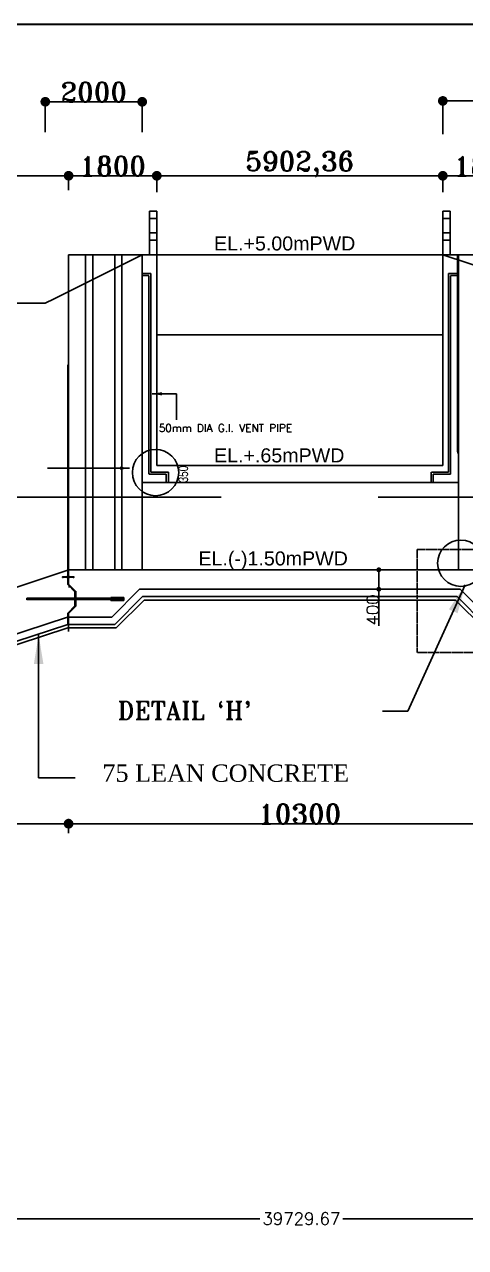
# Model space of a CAD drawing. Header units: metres. Extents: x -98554 to 27544620, y -161930 to 5264560.
# Drawn here: x -43298 to -34196, y 295119 to 320354 of the extents above; entities that cross this region are included whole.
import ezdxf

# ---------------------------------------------------------------- set-up
doc = ezdxf.new("R2010")
doc.units = ezdxf.units.M
doc.header["$LTSCALE"] = 15
doc.header["$MEASUREMENT"] = 0
for name, pattern in [('2-2', [50, 25, -25]), ('ACAD_ISO02W100', [15, 12, -3]), ('DASHED', [0.75, 0.5, -0.25])]:
    doc.linetypes.add(name, pattern=pattern)
doc.layers.get('0').update_dxf_attribs({"linetype": 'CONTINUOUS'})
doc.layers.get('Defpoints').update_dxf_attribs({"linetype": 'CONTINUOUS'})
for name, color, linetype in [('CUTTING', 5, 'ACAD_ISO02W100'), ('Dotted line', 7, 'DASHED'), ('LINE', 7, 'CONTINUOUS')]:
    doc.layers.add(name, color=color, linetype=linetype)
doc.layers.add('lline', color=102, linetype='CONTINUOUS', lineweight=20)
doc.styles.add('arial', font='swisscl.ttf')
doc.styles.add('BIG', font='ROMANT.SHX')
doc.styles.add('NASIR', font='romant.shx')
doc.styles.add('ROMAN_SIMPLEX', font='ROMANS')
doc.styles.get("Standard").update_dxf_attribs({"font": 'arial.ttf'})
doc.dimstyles.new('3', dxfattribs={"dimtxt": 225, "dimasz": 150, "dimexe": 225, "dimexo": 610, "dimgap": 9, "dimtad": 0, "dimdec": 0, "dimzin": 0, "dimdsep": 46, "dimtxsty": 'Standard', "dimblk": 'DOT', "dimcen": 0, "dimclrd": 5, "dimclrt": 1, "dimadec": 0, "dimazin": 0, "dimtfac": 1, "dimtdec": 0, "dimtofl": 0, "dimtmove": 2, "dimatfit": 3, "dimfxl": 1, "dimtolj": 1, "dimtzin": 0, "dimarcsym": 0})
doc.dimstyles.new('ISO-25', dxfattribs={"dimtxt": 250, "dimasz": 2.5, "dimexe": 1.25, "dimexo": 0.625, "dimtad": 1, "dimtxsty": 'BIG', "dimcen": 2.5, "dimadec": 0, "dimazin": 0, "dimtfac": 1, "dimtmove": 0, "dimatfit": 3, "dimfxl": 1, "dimarcsym": 0})
doc.dimstyles.get("Standard").update_dxf_attribs({"dimtxt": 250, "dimasz": 2, "dimexe": 0.18, "dimexo": 0.0625, "dimgap": 0.09, "dimtad": 0, "dimtih": 1, "dimtoh": 1, "dimzin": 0, "dimdsep": 46, "dimtxsty": 'ROMAN_SIMPLEX', "dimcen": 0.09, "dimadec": 0, "dimazin": 0, "dimtfac": 1, "dimtofl": 0, "dimtmove": 0, "dimatfit": 3, "dimfxl": 1, "dimtolj": 1, "dimtzin": 0, "dimarcsym": 0})

# ---------------------------------------------------------------- blocks, each defined once
blk = doc.blocks.new('_Dot')
at = {"color": 0, "linetype": 'ByBlock', "lineweight": -2}
blk.add_line((-0.5, 0), (-1, 0), dxfattribs=at)
at = {"color": 0, "linetype": 'ByBlock', "const_width": 0.5}
blk.add_lwpolyline([(-0.25, 0, 1), (0.25, 0, 1)], format="xyb", close=True, dxfattribs=at)
blk = doc.blocks.new('*D2990')
at = {"color": 0, "lineweight": -2}
for p, q in [((-40567.86363284712, 316892.8680047912), (-40567.86363284712, 317233.1893093493)), ((-40367.86363284712, 317231.9393093493), (-34865.50099973718, 317231.9393093493)), ((-34665.50099973718, 316892.8055047912), (-34665.50099973718, 317233.1893093493))]:
    blk.add_line(p, q, dxfattribs=at)
at = {"layer": 'Defpoints', "color": 0}
for p in [(-34665.50099973718, 317231.9393093493), (-40567.86363284712, 316892.2430047912), (-34665.50099973718, 316892.1805047912)]:
    blk.add_point(p, dxfattribs=at)
at = {"color": 0, "lineweight": -2, "xscale": 200, "yscale": 200, "zscale": 200, "rotation": 180}
blk.add_blockref('_Dot', (-40567.86363284712, 317231.9393093493), dxfattribs=at)
at = {"color": 0, "lineweight": -2, "xscale": 200, "yscale": 200, "zscale": 200}
blk.add_blockref('_Dot', (-34665.50099973718, 317231.9393093493), dxfattribs=at)
at = {"color": 0, "insert": (-37616.68231629215, 317470.6595474445), "char_height": 400, "attachment_point": 5, "style": 'BIG'}
blk.add_mtext('5902,36', dxfattribs=at)
blk = doc.blocks.new('*D2991')
at = {"color": 0, "lineweight": -2}
for p, q in [((-34665.50099973718, 316936.0705124089), (-34665.50099973718, 317233.1893093493)), ((-34465.50099973718, 317231.9393093493), (-33045.50099973718, 317231.9393093493)), ((-32845.50099973718, 316936.1330124089), (-32845.50099973718, 317233.1893093493))]:
    blk.add_line(p, q, dxfattribs=at)
at = {"layer": 'Defpoints', "color": 0}
for p in [(-32845.50099973718, 317231.9393093493), (-34665.50099973718, 316935.4455124089), (-32845.50099973718, 316935.5080124089)]:
    blk.add_point(p, dxfattribs=at)
at = {"color": 0, "lineweight": -2, "xscale": 200, "yscale": 200, "zscale": 200, "rotation": 180}
blk.add_blockref('_Dot', (-34665.50099973718, 317231.9393093493), dxfattribs=at)
at = {"color": 0, "lineweight": -2, "xscale": 200, "yscale": 200, "zscale": 200}
blk.add_blockref('_Dot', (-32845.50099973718, 317231.9393093493), dxfattribs=at)
at = {"color": 0, "insert": (-33755.50099973718, 317432.5643093493), "char_height": 400, "attachment_point": 5, "style": 'BIG'}
blk.add_mtext('1800', dxfattribs=at)
blk = doc.blocks.new('*D2992')
at = {"color": 0, "lineweight": -2}
for p, q in [((-42386.66363284712, 316936.2705124089), (-42386.66363284712, 317233.3893093493)), ((-42186.66363284712, 317232.1393093493), (-40766.66363284712, 317232.1393093493)), ((-40566.66363284712, 316936.3330124089), (-40566.66363284712, 317233.3893093493))]:
    blk.add_line(p, q, dxfattribs=at)
at = {"layer": 'Defpoints', "color": 0}
for p in [(-40566.66363284712, 317232.1393093493), (-42386.66363284712, 316935.6455124089), (-40566.66363284712, 316935.7080124089)]:
    blk.add_point(p, dxfattribs=at)
at = {"color": 0, "lineweight": -2, "xscale": 200, "yscale": 200, "zscale": 200, "rotation": 180}
blk.add_blockref('_Dot', (-42386.66363284712, 317232.1393093493), dxfattribs=at)
at = {"color": 0, "lineweight": -2, "xscale": 200, "yscale": 200, "zscale": 200}
blk.add_blockref('_Dot', (-40566.66363284712, 317232.1393093493), dxfattribs=at)
at = {"color": 0, "insert": (-41476.66363284712, 317432.7643093493), "char_height": 400, "attachment_point": 5, "style": 'BIG'}
blk.add_mtext('1800', dxfattribs=at)
blk = doc.blocks.new('*D2993')
at = {"color": 0, "lineweight": -2}
for p, q in [((-40270.84084589549, 311252.285856046), (-40020.00270339548, 311252.285856046)), ((-40020.18270339548, 311252.885856046), (-40020.18270339548, 311253.485856046)), ((-40270.84084589549, 310902.285856046), (-40020.00270339548, 310902.285856046)), ((-40020.18270339548, 310901.685856046), (-40020.18270339548, 310901.085856046))]:
    blk.add_line(p, q, dxfattribs=at)
at = {"color": 0}
for points in [[(-40020.28270339547, 311252.885856046), (-40020.08270339548, 311252.885856046), (-40020.18270339548, 311252.285856046)], [(-40020.28270339547, 310901.685856046), (-40020.08270339548, 310901.685856046), (-40020.18270339548, 310902.285856046)]]:
    blk.add_solid(points, dxfattribs=at)
at = {"layer": 'Defpoints', "color": 0}
for p in [(-40270.90334589549, 311252.285856046), (-40020.18270339548, 311252.285856046), (-40270.90334589549, 310902.285856046)]:
    blk.add_point(p, dxfattribs=at)
at = {"color": 0, "insert": (-40020.18270339552, 311077.285856046), "char_height": 200, "attachment_point": 5, "rotation": 90, "style": 'arial'}
blk.add_mtext('\\A1;350', dxfattribs=at)
blk = doc.blocks.new('*D3014')
at = {"color": 0, "lineweight": -2}
for p, q in [((-45967.86363284743, 303671.366786148), (-45967.86363284743, 303863.7517922456)), ((-42587.80113284712, 303862.5017922456), (-45767.86363284743, 303862.5017922456)), ((-42387.80113284712, 303671.3667861479), (-42387.80113284712, 303863.7517922456))]:
    blk.add_line(p, q, dxfattribs=at)
at = {"layer": 'Defpoints', "color": 0}
for p in [(-45967.86363284743, 303862.5017922456), (-45967.86363284743, 303670.741786148), (-42387.80113284712, 303670.7417861479)]:
    blk.add_point(p, dxfattribs=at)
at = {"color": 0, "lineweight": -2, "xscale": 200, "yscale": 200, "zscale": 200, "rotation": 180}
blk.add_blockref('_Dot', (-45967.86363284743, 303862.5017922456), dxfattribs=at)
at = {"color": 0, "lineweight": -2, "xscale": 200, "yscale": 200, "zscale": 200}
blk.add_blockref('_Dot', (-42387.80113284712, 303862.5017922456), dxfattribs=at)
at = {"color": 0, "insert": (-44177.83238284728, 304063.1267922456), "char_height": 400, "attachment_point": 5, "style": 'BIG'}
blk.add_mtext('3600', dxfattribs=at)
blk = doc.blocks.new('*D3021')
at = {"color": 0, "lineweight": -2}
for p, q in [((-45966.66363284712, 316945.6266537481), (-45966.66363284712, 317233.8143093493)), ((-45766.66363284712, 317232.5643093493), (-42586.66363284712, 317232.5643093493)), ((-42386.66363284712, 316945.6266537481), (-42386.66363284712, 317233.8143093493))]:
    blk.add_line(p, q, dxfattribs=at)
at = {"layer": 'Defpoints', "color": 0}
for p in [(-42386.66363284712, 317232.5643093493), (-45966.66363284712, 316945.0016537481), (-42386.66363284712, 316945.0016537481)]:
    blk.add_point(p, dxfattribs=at)
at = {"color": 0, "lineweight": -2, "xscale": 200, "yscale": 200, "zscale": 200, "rotation": 180}
blk.add_blockref('_Dot', (-45966.66363284712, 317232.5643093493), dxfattribs=at)
at = {"color": 0, "lineweight": -2, "xscale": 200, "yscale": 200, "zscale": 200}
blk.add_blockref('_Dot', (-42386.66363284712, 317232.5643093493), dxfattribs=at)
at = {"color": 0, "insert": (-44176.66363284712, 317433.1893093493), "char_height": 400, "attachment_point": 5, "style": 'BIG'}
blk.add_mtext('3600', dxfattribs=at)
blk = doc.blocks.new('*D2982')
at = {"color": 0, "lineweight": -2}
for p, q in [((-36171.01556398033, 309102.285856046), (-35984.51546350663, 309102.285856046)), ((-35985.76546350663, 309002.285856046), (-35985.76546350663, 308802.285856046)), ((-36171.01556398033, 308702.285856046), (-35984.51546350663, 308702.285856046)), ((-35985.76546350663, 308702.285856046), (-35985.76546350663, 307946.2739512841))]:
    blk.add_line(p, q, dxfattribs=at)
at = {"layer": 'Defpoints', "color": 0}
for p in [(-36171.64056398033, 309102.285856046), (-36171.64056398033, 308702.285856046), (-35985.76546350663, 308702.285856046)]:
    blk.add_point(p, dxfattribs=at)
at = {"color": 0, "lineweight": -2, "xscale": 100, "yscale": 100, "zscale": 100}
for p, rotation in [((-35985.76546350663, 309102.285856046), 90), ((-35985.76546350663, 308702.285856046), 270)]:
    blk.add_blockref('_Dot', p, dxfattribs=dict(at, rotation=rotation))
at = {"color": 0, "insert": (-36111.39046350667, 308274.2799036651), "char_height": 250, "attachment_point": 5, "rotation": 90, "style": 'BIG'}
blk.add_mtext('400', dxfattribs=at)
blk = doc.blocks.new('*D2986')
at = {"color": 0, "lineweight": -2}
for p, q in [((-42388.40113284712, 303966.2548850559), (-42388.40113284712, 303862.6017922455)), ((-42188.40113284712, 303863.8517922455), (-33047.79454103906, 303863.8517922455)), ((-32847.79454103906, 303966.2548850559), (-32847.79454103906, 303862.6017922455))]:
    blk.add_line(p, q, dxfattribs=at)
at = {"layer": 'Defpoints', "color": 0}
for p in [(-42388.40113284712, 303966.8798850559), (-32847.79454103906, 303966.8798850559), (-32847.79454103906, 303863.8517922455)]:
    blk.add_point(p, dxfattribs=at)
at = {"color": 0, "lineweight": -2, "xscale": 200, "yscale": 200, "zscale": 200, "rotation": 180}
blk.add_blockref('_Dot', (-42388.40113284712, 303863.8517922455), dxfattribs=at)
at = {"color": 0, "lineweight": -2, "xscale": 200, "yscale": 200, "zscale": 200}
blk.add_blockref('_Dot', (-32847.79454103906, 303863.8517922455), dxfattribs=at)
at = {"color": 0, "insert": (-37618.09783694309, 304064.4767922455), "char_height": 400, "attachment_point": 5, "style": 'BIG'}
blk.add_mtext('10300', dxfattribs=at)
blk = doc.blocks.new('*D3107')
at = {"layer": 'Defpoints', "color": 0, "ltscale": 20}
for p in [(-17718.60014526104, 295714.4885159582), (-57448.27048995905, 287787.2041088388), (-17718.60014526104, 287787.2041088388)]:
    blk.add_point(p, dxfattribs=at)
at = {"layer": 'LINE', "color": 0, "lineweight": -2, "ltscale": 20}
for p, q in [((-57448.27048995905, 287787.2666088388), (-57448.27048995905, 295714.6685159582)), ((-57446.27048995905, 295714.4885159582), (-38440.6681747529, 295714.4885159582)), ((-17720.60014526104, 295714.4885159582), (-36726.20246046718, 295714.4885159582)), ((-17718.60014526104, 287787.2666088388), (-17718.60014526104, 295714.6685159582))]:
    blk.add_line(p, q, dxfattribs=at)
at = {"layer": 'LINE', "color": 0, "ltscale": 20}
for points in [[(-57446.27048995905, 295714.8218492915), (-57446.27048995905, 295714.1551826249), (-57448.27048995905, 295714.4885159582)], [(-17720.60014526104, 295714.8218492915), (-17720.60014526104, 295714.1551826249), (-17718.60014526104, 295714.4885159582)]]:
    blk.add_solid(points, dxfattribs=at)
at = {"layer": 'LINE', "color": 0, "ltscale": 20, "insert": (-37583.43531761004, 295714.4885159582), "char_height": 250, "attachment_point": 5, "style": 'ROMAN_SIMPLEX'}
blk.add_mtext('\\A1;39729.67', dxfattribs=at)
blk = doc.blocks.new('*D3125')
at = {"color": 0, "lineweight": -2}
for p, q in [((-34665.50099973718, 318089.7865234055), (-34665.50099973718, 318777.7565771602)), ((-34465.50099973718, 318776.5065771602), (-31865.50099973718, 318776.5065771602)), ((-31665.50099973718, 317999.3551750481), (-31665.50099973718, 318777.7565771602))]:
    blk.add_line(p, q, dxfattribs=at)
at = {"layer": 'Defpoints', "color": 0}
for p in [(-31665.50099973718, 318776.5065771602), (-34665.50099973718, 318089.1615234055), (-31665.50099973718, 317998.7301750481)]:
    blk.add_point(p, dxfattribs=at)
at = {"color": 0, "lineweight": -2, "xscale": 200, "yscale": 200, "zscale": 200, "rotation": 180}
blk.add_blockref('_Dot', (-34665.50099973718, 318776.5065771602), dxfattribs=at)
at = {"color": 0, "lineweight": -2, "xscale": 200, "yscale": 200, "zscale": 200}
blk.add_blockref('_Dot', (-31665.50099973718, 318776.5065771602), dxfattribs=at)
at = {"color": 0, "insert": (-33165.50099973718, 318977.1315771602), "char_height": 400, "attachment_point": 5, "style": 'BIG'}
blk.add_mtext('3000', dxfattribs=at)
blk = doc.blocks.new('*D3126')
at = {"color": 0, "lineweight": -2}
for p, q in [((-42867.86363282587, 318134.0304705389), (-42867.86363282587, 318759.9618256055)), ((-41067.86363284712, 318758.7118256055), (-42667.86363282587, 318758.7118256055)), ((-40867.86363284712, 318134.0304705389), (-40867.86363284712, 318759.9618256055))]:
    blk.add_line(p, q, dxfattribs=at)
at = {"layer": 'Defpoints', "color": 0}
for p in [(-42867.86363282587, 318758.7118256055), (-42867.86363282587, 318133.4054705389), (-40867.86363284712, 318133.4054705389)]:
    blk.add_point(p, dxfattribs=at)
at = {"color": 0, "lineweight": -2, "xscale": 200, "yscale": 200, "zscale": 200, "rotation": 180}
blk.add_blockref('_Dot', (-42867.86363282587, 318758.7118256055), dxfattribs=at)
at = {"color": 0, "lineweight": -2, "xscale": 200, "yscale": 200, "zscale": 200}
blk.add_blockref('_Dot', (-40867.86363284712, 318758.7118256055), dxfattribs=at)
at = {"color": 0, "insert": (-41867.8636328365, 318959.3368256055), "char_height": 400, "attachment_point": 5, "style": 'BIG'}
blk.add_mtext('2000', dxfattribs=at)

msp = doc.modelspace()

# ---------------------------------------------------------------- linework, layer by layer
msp.add_line((-42406.10759154524, 309096.1498197647), (-45967.92182162228, 307902.285856046))
for points in [[(-42387.86363284712, 315602.348356046), (-40567.86363284712, 315602.285856046)], [(-42387.86363284712, 315602.285856046), (-42387.86363284712, 309102.2650227126)], [(-40867.86363284712, 315602.285856046), (-40867.86363284712, 309102.285856046)], [(-40567.86363284712, 315602.285856046), (-34665.50099973718, 315602.285856046)], [(-40567.86363284712, 315602.285856046), (-40567.86363284712, 311252.285856046)], [(-34665.50099973718, 315602.285856046), (-34665.50099973718, 311252.285856046)], [(-34665.50099973718, 315602.285856046), (-32845.50099973718, 315602.223356046)], [(-34365.50099973718, 315602.285856046), (-34365.50099973718, 311550.0737306155)], [(-42687.86363284712, 314692.2858560364), (-42867.86363282587, 314602.285856046)], [(-42406.10759154524, 313333.1638766887), (-42406.10759154524, 309096.1837031466)], [(-40567.86363284712, 311252.285856046), (-34665.50099973718, 311252.285856046)], [(-40867.86363284712, 310902.285856046), (-34341.11720191257, 310902.285856046)], [(-42387.80113284712, 309102.285856046), (-32845.43849973718, 309102.285856046)], [(-42387.80113284712, 308752.285856046), (-42331.96545592151, 308752.285856046)], [(-40920.6679184514, 308699.9889127449), (-34309.69818902935, 308699.9889127449)], [(-40858.77026263627, 308549.9889127449), (-34371.68048757012, 308549.9889127449)], [(-40830.06733316913, 308474.9889127449), (-34401.21115706846, 308474.9889127449)], [(-45978.75770620151, 306953.857890272), (-42406.17009154519, 308126.8226998572)], [(-45985.39941292351, 306802.1074718858), (-42406.10759154512, 307976.8226998572)], [(-45984.90587685793, 306727.2363304807), (-42406.10759154512, 307901.8226998653)]]:
    msp.add_lwpolyline(points)
at = {"linetype": '2-2', "ltscale": 2000}
for points in [[(-42386.10759154524, 308125.5802160637), (-41494.27548539641, 308125.5802160637)], [(-42406.10759154512, 307976.8226998653), (-41431.93647551595, 307976.8226998653)], [(-42406.10759154512, 307901.8226998653), (-41403.23354604881, 307901.8226998653)]]:
    msp.add_lwpolyline(points, dxfattribs=at)
at = {"layer": 'Dotted line', "ltscale": 500}
for points in [[(-40867.86363284712, 315602.285856046), (-42687.86363284712, 314692.2858560364)], [(-34665.50099973718, 315602.285856046), (-31665.50099973718, 314602.285856046)]]:
    msp.add_lwpolyline(points, dxfattribs=at)
at = {"layer": 'LINE', "color": 4, "ltscale": 20}
for p, q in [((-42387.86363284712, 315602.285856046), (-35056.6841590479, 315602.285856046)), ((-49394.28569093347, 314602.285856046), (-42867.86363282587, 314602.285856046)), ((-49394.28569093347, 310602.285856046), (-39235.35201475769, 310602.285856046)), ((-25839.07894165083, 310602.285856046), (-35998.01261782661, 310602.285856046))]:
    msp.add_line(p, q, dxfattribs=at)
at = {"layer": 'LINE', "color": 0}
for p, q in [((-42035.09718996938, 315602.285856046), (-42035.09718996951, 309102.285856046)), ((-41885.09718996938, 315602.285856046), (-41885.09718996951, 309102.285856046)), ((-41435.09718996952, 315602.285856046), (-41435.09718996953, 309102.285856046)), ((-41285.09718996938, 315602.285856046), (-41285.09718996951, 309102.285856046))]:
    msp.add_line(p, q, dxfattribs=at)
at = {"layer": 'LINE'}
for p, q in [((-34341.11720191257, 315605.8803755664), (-34341.11720191257, 309102.285856046)), ((-40869.33778907839, 315216.7702914671), (-40689.65429933977, 315216.7702914671)), ((-34366.11720191268, 315216.7702914671), (-34545.8006916513, 315216.7702914671)), ((-40732.15429933977, 315174.2702914671), (-40869.33778907851, 315174.2702914671)), ((-34503.3006916513, 315174.2702914671), (-34366.11720191257, 315174.2702914671)), ((-40370.44555441992, 310902.285856046), (-40370.44555441992, 311077.7239565295)), ((-34865.00943657116, 310902.285856046), (-34865.00943657116, 311077.7239565295)), ((-42395.2390846799, 308956.8050171038), (-42505.2390846799, 308956.8050171038)), ((-42505.2390846799, 308952.3050171038), (-42505.2390846799, 308952.3050171038)), ((-42395.2390846799, 308952.3050171038), (-42505.2390846799, 308952.3050171038)), ((-42505.2390846799, 308951.9107307777), (-42505.2390846799, 308951.9107307777)), ((-42395.2390846799, 308951.9107307777), (-42505.2390846799, 308951.9107307777)), ((-42395.2390846799, 308947.8050171038), (-42505.2390846799, 308947.8050171038)), ((-42365.18389657352, 308956.8050171038), (-42425.29427278627, 308956.8050171038)), ((-42365.18389657352, 308952.3050171038), (-42425.29427278627, 308952.3050171038)), ((-42365.18389657352, 308951.9107307777), (-42425.29427278627, 308951.9107307777)), ((-42406.10759154524, 309102.285856046), (-42406.10759154524, 308798.1437204223)), ((-42396.72814580079, 308952.3050171038), (-42396.72814580079, 308952.3050171038)), ((-42396.72814580079, 308951.9107307777), (-42396.72814580079, 308951.9107307777)), ((-42396.10759154524, 308952.285856046), (-42292.18445457311, 308952.285856046)), ((-42395.2390846799, 308956.8050171038), (-42285.2390846799, 308956.8050171038)), ((-42395.2390846799, 308952.3050171038), (-42285.2390846799, 308952.3050171038)), ((-42395.2390846799, 308951.9107307777), (-42285.2390846799, 308951.9107307777)), ((-42395.2390846799, 308947.8050171038), (-42285.2390846799, 308947.8050171038)), ((-42386.10759154524, 309102.285856046), (-42386.10759154524, 308806.4279916697)), ((-42274.65459267169, 308952.2858560461), (-42274.64796467804, 308952.285856046)), ((-42256.10759154524, 308648.1437204223), (-42406.10759154524, 308798.1437204223)), ((-42236.10759154524, 308656.4279916697), (-42386.10759154524, 308806.4279916697)), ((-42256.10759154524, 308652.285856046), (-42256.10759154524, 308360.5701272935)), ((-42236.10759154524, 308660.6974091742), (-42236.10759154524, 308352.4131379267)), ((-40920.6679184514, 308699.9889127449), (-41495.07661513276, 308125.5802160637)), ((-34309.69818902935, 308699.9889127449), (-33736.53197614966, 308126.8226998653)), ((-41246.10759154524, 308517.285856046), (-43246.10759154524, 308517.285856046)), ((-43246.10759154524, 308499.1402184091), (-43246.10759154524, 308514.5901764802)), ((-43246.10759154524, 308514.5901764802), (-43246.10759154524, 308484.5901764802)), ((-41246.10759154524, 308502.285856046), (-43246.10759154524, 308502.285856046)), ((-43246.10759154524, 308499.1402184091), (-43246.10759154524, 308484.5901764802)), ((-43246.10759154524, 308483.9324288204), (-43246.10759154524, 308499.1402184091)), ((-41246.10759154524, 308487.285856046), (-43246.10759154524, 308487.285856046)), ((-42246.10759154524, 308502.285856046), (-42473.71244879163, 308502.285856046)), ((-42473.71244879163, 308502.285856046), (-42473.71244879163, 308502.285856046)), ((-42473.71244879163, 308502.285856046), (-41434.40400090281, 308502.285856046)), ((-42235.70658316955, 308502.285856046), (-41516.56361078497, 308502.285856046)), ((-41246.10759154524, 308532.285856046), (-41515.3899334688, 308532.285856046)), ((-41515.3899334688, 308532.285856046), (-41515.3899334688, 308472.285856046)), ((-41246.10759154524, 308472.285856046), (-41515.3899334688, 308472.285856046)), ((-40858.77026263627, 308549.9889127449), (-41431.93647551595, 307976.8226998653)), ((-40830.06733316913, 308474.9889127449), (-41403.23354604881, 307901.8226998653)), ((-41288.08944159749, 308517.285856046), (-41288.08944159749, 308487.285856046)), ((-41288.08944159749, 308486.8358979749), (-41288.08944159749, 308486.8358979749)), ((-41246.10759154524, 308472.285856046), (-41246.10759154524, 308532.285856046)), ((-34401.21115706846, 308474.9889127449), (-33828.04494418878, 307901.8226998653)), ((-34371.68048757012, 308549.9889127449), (-33798.51427469044, 307976.8226998653)), ((-42406.10759154524, 308210.5701272935), (-42256.10759154524, 308360.5701272935)), ((-42406.10759154524, 308210.5701272935), (-42406.10759154512, 307976.8226998653)), ((-42386.10759154524, 308202.285856046), (-42236.10759154524, 308352.285856046)), ((-42386.10759154524, 308202.285856046), (-42386.10759154524, 307827.285856046))]:
    msp.add_line(p, q, dxfattribs=at)
at = {"layer": 'LINE', "color": 0, "linetype": 'DASHED'}
for p, q in [((-40689.65429933977, 315216.7702914671), (-40689.65429933977, 311120.2239565295)), ((-34545.8006916513, 315216.7702914671), (-34545.8006916513, 311120.2239565295)), ((-40732.15429933975, 311077.7239565295), (-40732.15429933966, 315174.2702914671)), ((-34503.30069165133, 311077.7239565295), (-34503.30069165141, 315174.2702914671)), ((-40370.44555441992, 311077.7239565295), (-40732.15429933975, 311077.7239565295)), ((-40689.65429933977, 311120.2239565295), (-40327.94555441992, 311120.2239565295)), ((-40327.94555441992, 311120.2239565295), (-40327.94555441992, 310902.285856046)), ((-34545.8006916513, 311120.2239565295), (-34907.50943657116, 311120.2239565295)), ((-34907.50943657116, 311120.2239565295), (-34907.50943657116, 310902.285856046)), ((-34865.00943657116, 311077.7239565295), (-34503.30069165132, 311077.7239565295))]:
    msp.add_line(p, q, dxfattribs=at)
at = {"layer": 'LINE', "color": 2, "ltscale": 20}
msp.add_line((-40567.86363284712, 313948.7977932282), (-34665.50099973718, 313948.7977932282), dxfattribs=at)
at = {"layer": 'LINE', "color": 3, "lineweight": 30, "ltscale": 20}
msp.add_lwpolyline([(-83711.39210116304, 246362.8650920712), (5763.080751148984, 246362.8650920712), (5763.080751148984, 320354.1903719027), (-83711.39210116304, 320354.1903719027)], close=True, dxfattribs=at)
at = {"layer": 'LINE', "linetype": '2-2', "ltscale": 2000}
for points in [[(-40567.86363284712, 315602.285856046), (-40567.86363284712, 316502.285856046), (-40717.86363284712, 316502.285856046), (-40717.86363284712, 315602.285856046)], [(-34515.50099973718, 315602.285856046), (-34515.50099973718, 316502.285856046), (-34665.50099973718, 316502.285856046), (-34665.50099973718, 315602.285856046)], [(-40567.86363284712, 316352.285856046), (-40717.86363284712, 316352.285856046)], [(-34515.50099973718, 316352.285856046), (-34665.50099973718, 316352.285856046)], [(-40567.98863284712, 316052.285856046), (-40717.98863284712, 316052.285856046)], [(-34515.62599973718, 316052.285856046), (-34665.62599973718, 316052.285856046)], [(-40567.86363284712, 315902.285856046), (-40717.86363284712, 315902.285856046)], [(-34515.50099973718, 315902.285856046), (-34665.50099973718, 315902.285856046)], [(-34365.50099973718, 311550.0737306155), (-34341.12482782092, 311487.8467325908)]]:
    msp.add_lwpolyline(points, dxfattribs=at)
at = {"layer": 'LINE', "color": 0, "linetype": 'DASHED', "ltscale": 2}
msp.add_lwpolyline([(-35191.67293068196, 309521.1362324895), (-29434.10709408147, 309521.1362324895), (-29434.10709408147, 307397.6115765171), (-35191.67293068196, 307397.6115765171)], close=True, dxfattribs=at)
at = {"layer": 'LINE'}
for centre, radius in [((-40593.64502310965, 311108.8852865547), 477.9950396420958), ((-34294.19980137644, 309238.2819816435), 477.9950396420958), ((-42505.2390137839, 308952.3050171038), 10.5911373347044), ((-42505.2390137839, 308951.9107307777), 10.5911373347044), ((-42505.2390846799, 308952.3050171038), 7.436846720054746), ((-42505.2390846799, 308951.9107307777), 7.436846720054746), ((-42396.10759154524, 308952.285856046), 22), ((-42396.72807490479, 308951.9107307777), 17.84715034242254), ((-42396.72814580079, 308952.3050171038), 12.95571070362348), ((-42396.72814580079, 308952.3050171038), 7.436846720054746), ((-42396.72814580079, 308951.9107307777), 7.436846720054746), ((-42285.2390846799, 308952.3050171038), 10.5911373347044), ((-42285.2390846799, 308951.9107307777), 10.5911373347044), ((-42284.7476325373, 308952.3050171038), 7.436846720054746)]:
    msp.add_circle(centre, radius, dxfattribs=at)

# ---------------------------------------------------------------- texts
at = {"layer": 'CUTTING', "color": 0, "linetype": 'ByBlock', "lineweight": -2, "insert": (-41688.64132130076, 305085.4819621597), "char_height": 356.8736002709268, "width": 6104.722774338414, "attachment_point": 1}
msp.add_mtext('{\\fTimes New Roman|b0|i0|c0|p18;75 LEAN CONCRETE}', dxfattribs=at)
at = {"layer": 'LINE', "style": 'BIG'}
msp.add_text('50mm DIA G.I. VENT PIPE', height=158.8124362113847, dxfattribs=at).set_placement((-40526.79072918222, 311948.6508208194))
at = {"layer": 'LINE', "color": 0, "style": 'NASIR'}
msp.add_text("DETAIL `H'", height=369.36, dxfattribs=at).set_placement((-41374.69634704434, 306013.5632579187))
at = {"layer": 'lline', "lineweight": 20}
for s, p in [('EL.+5.00mPWD', (-39385.89364060809, 315691.0759953576)), ('EL.+.65mPWD', (-39385.89364060809, 311318.7390020768)), ('EL.(-)1.50mPWD', (-39707.82908308506, 309191.8614430467))]:
    msp.add_text(s, height=290, dxfattribs=at).set_placement(p)

# ---------------------------------------------------------------- dimensions: what is measured, and where the dimension line sits
for base, p1, p2, picture, middle in [((-31665.50099973718, 318776.5065771602), (-34665.50099973718, 318089.1615234055), (-31665.50099973718, 317998.7301750481), '*D3125', (-33165.50099973718, 318977.1315771602)), ((-42867.86363282587, 318758.7118256055), (-40867.86363284712, 318133.4054705389), (-42867.86363282587, 318133.4054705389), '*D3126', (-41867.8636328365, 318959.3368256055)), ((-34665.50099973718, 317231.9393093493), (-40567.86363284712, 316892.2430047912), (-34665.50099973718, 316892.1805047912), '*D2990', (-37616.68231629215, 317470.6595474445))]:
    dim = msp.add_linear_dim(base=base, p1=p1, p2=p2, dimstyle='ISO-25', override={"dimtxt": 400, "dimasz": 200, "dimblk1": 'Dot', "dimblk2": 'Dot', "dimsah": 1})
    dim.commit()
    dim.dimension.update_dxf_attribs({"geometry": picture, "text_midpoint": middle})
for base, p1, p2, text, picture, middle in [((-42386.66363284712, 317232.5643093493), (-45966.66363284712, 316945.0016537481), (-42386.66363284712, 316945.0016537481), '3600', '*D3021', (-44176.66363284712, 317433.1893093493)), ((-40566.66363284712, 317232.1393093493), (-42386.66363284712, 316935.6455124089), (-40566.66363284712, 316935.7080124089), '1800', '*D2992', (-41476.66363284712, 317432.7643093493)), ((-32845.50099973718, 317231.9393093493), (-34665.50099973718, 316935.4455124089), (-32845.50099973718, 316935.5080124089), '1800', '*D2991', (-33755.50099973718, 317432.5643093493)), ((-45967.86363284743, 303862.5017922456), (-42387.80113284712, 303670.7417861479), (-45967.86363284743, 303670.741786148), '3600', '*D3014', (-44177.83238284728, 304063.1267922456)), ((-32847.79454103906, 303863.8517922455), (-42388.40113284712, 303966.8798850559), (-32847.79454103906, 303966.8798850559), '10300', '*D2986', (-37618.09783694309, 304064.4767922455))]:
    dim = msp.add_linear_dim(base=base, p1=p1, p2=p2, text=text, dimstyle='ISO-25', override={"dimtxt": 400, "dimasz": 200, "dimblk1": 'Dot', "dimblk2": 'Dot', "dimsah": 1})
    dim.commit()
    dim.dimension.update_dxf_attribs({"geometry": picture, "text_midpoint": middle})
dim = msp.add_linear_dim(base=(-40020.18270339548, 311252.285856046), p1=(-40270.90334589549, 310902.285856046), p2=(-40270.90334589549, 311252.285856046), angle=90, text='350', dimstyle='Standard', override={"dimtxt": 200, "dimasz": 0.6, "dimtxsty": 'arial', "dimfxl": 0.18, "dimarcsym": 1})
dim.commit()
dim.dimension.update_dxf_attribs({"geometry": '*D2993', "text_midpoint": (-40020.18270339552, 311077.285856046), "text_rotation": 90})
dim = msp.add_linear_dim(base=(-35985.76546350663, 308702.285856046), p1=(-36171.64056398033, 309102.285856046), p2=(-36171.64056398033, 308702.285856046), angle=90, dimstyle='ISO-25', override={"dimtxt": 250, "dimasz": 100, "dimblk1": 'Dot', "dimblk2": 'Dot', "dimsah": 1})
dim.commit()
dim.dimension.update_dxf_attribs({"geometry": '*D2982', "text_midpoint": (-36111.39046350667, 308274.2799036651)})
at = {"layer": 'LINE', "color": 2, "ltscale": 20}
dim = msp.add_linear_dim(base=(-17718.60014526104, 295714.4885159582), p1=(-57448.27048995905, 287787.2041088388), p2=(-17718.60014526104, 287787.2041088388), dimstyle='Standard', dxfattribs=at)
dim.commit()
dim.dimension.update_dxf_attribs({"geometry": '*D3107', "text_midpoint": (-37583.43531761004, 295714.4885159582)})

# ---------------------------------------------------------------- leaders
at = {"layer": 'LINE'}
for points, dimstyle, override in [([(-40662.31751424124, 312733.7221129579), (-40161.14350194161, 312733.7221129579), (-40161.14350194161, 312196.4796142452)], 'Standard', {"dimtxt": 0.6, "dimasz": 200, "dimgap": 0.09, "dimtad": 0, "dimtxsty": 'arial', "dimfxl": 0.18, "dimarcsym": 1}), ([(-41128.54350450871, 311199.4705974825), (-42819.71466943671, 311199.4705974825)], 'Standard', {"dimtxt": 0.6, "dimasz": 200, "dimtxsty": 'arial', "dimfxl": 0.18, "dimarcsym": 1}), ([(-34201.36330334179, 308793.0613033909), (-35390.22270481801, 306183.0167059593), (-35910.18666433124, 306183.0167059593)], '3', {"dimasz": 600}), ([(-43004.84615964864, 307759.2095798496), (-43004.84615964864, 304808.3791886943), (-42252.19679220443, 304808.3791886943)], '3', {"dimasz": 600})]:
    msp.add_leader(points, dimstyle=dimstyle, override=override, dxfattribs=at)

doc.saveas('drawing.dxf')
